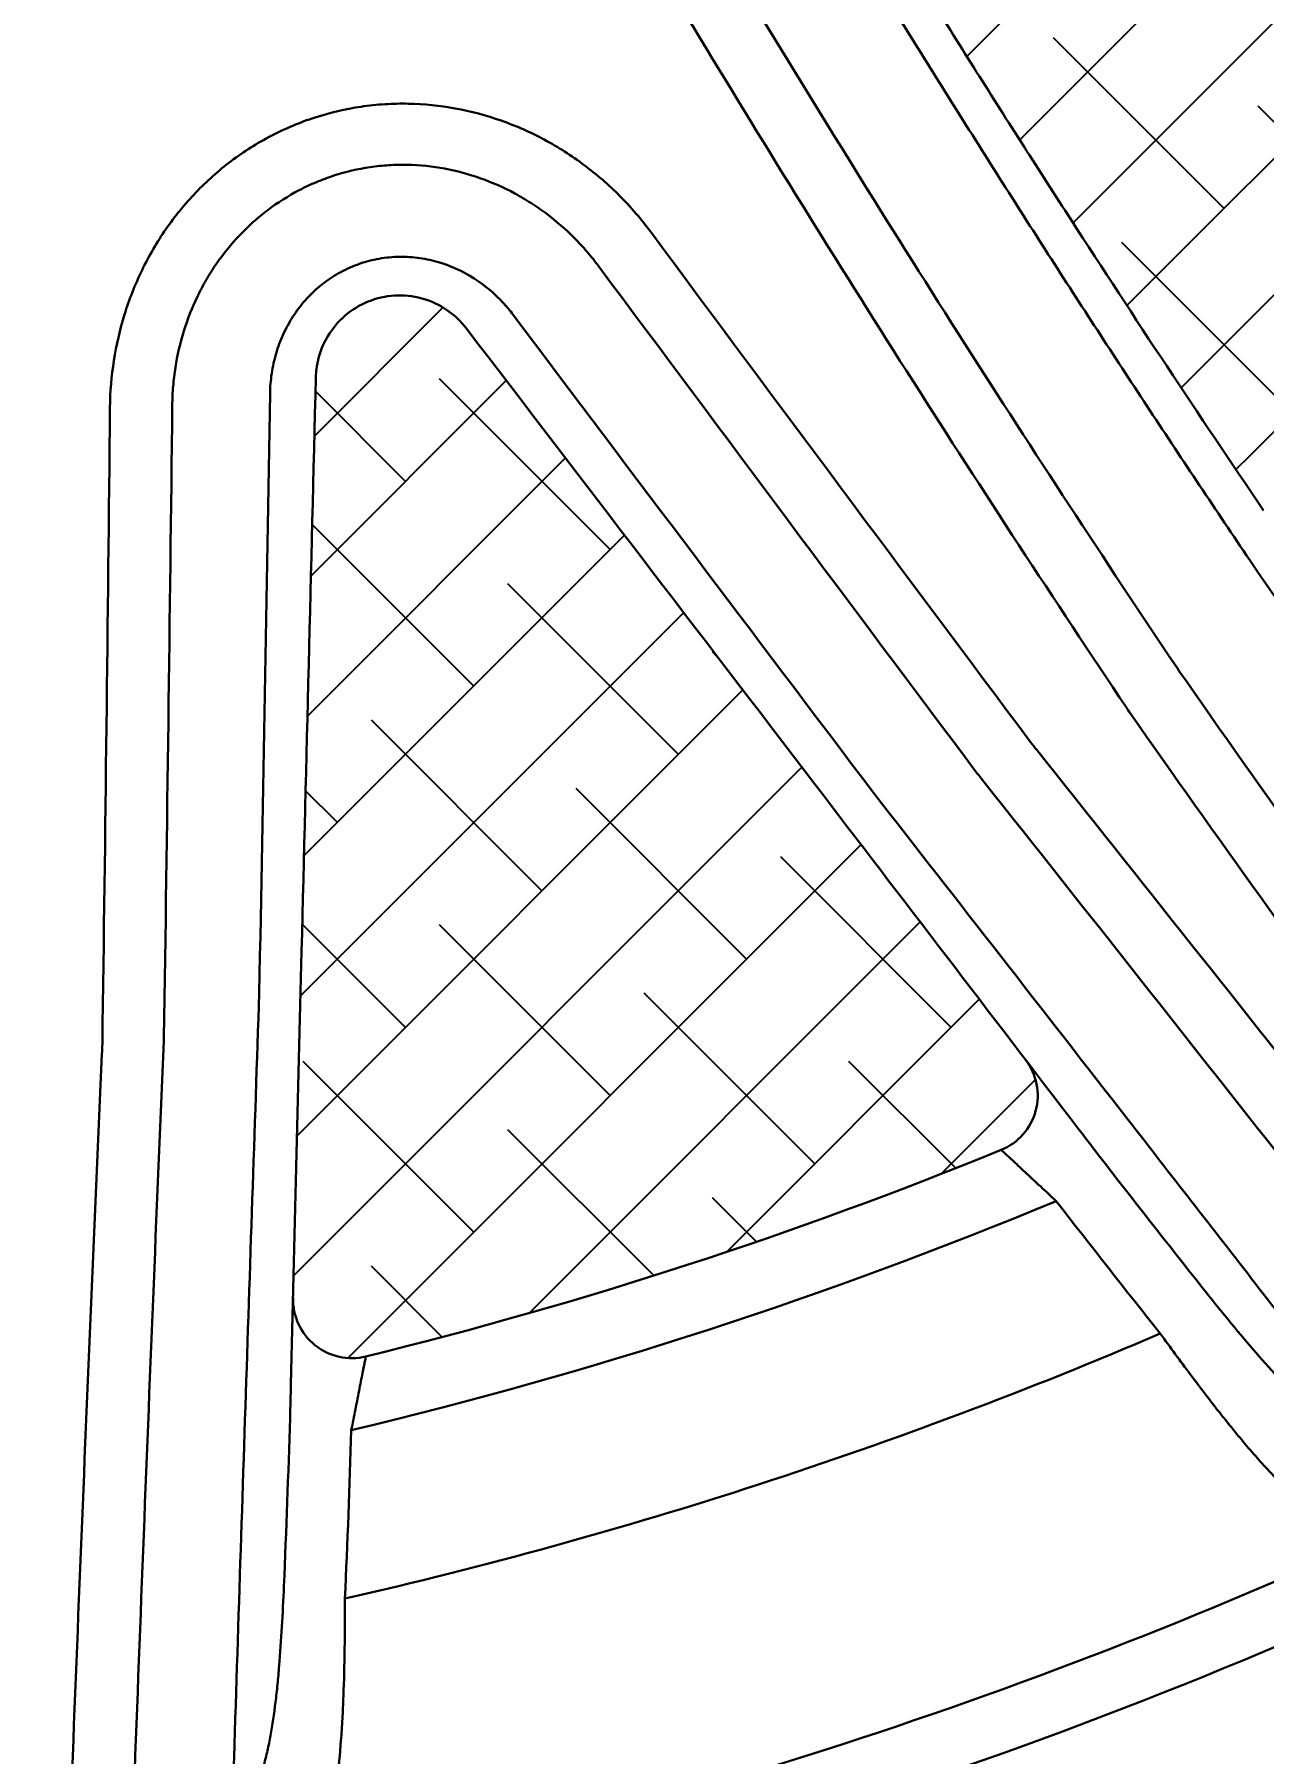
# Model space of a CAD drawing. Header units: inches. Extents: x 975 to 1816, y 133 to 420.
# Drawn here: x 1562.39 to 1575.14, y 226.53 to 244.34 of the extents above; entities that cross this region are included whole.
import ezdxf

# ---------------------------------------------------------------- set-up
doc = ezdxf.new("R2010")
doc.units = ezdxf.units.IN
doc.header["$MEASUREMENT"] = 0
doc.linetypes.add('CENTER', pattern=[2, 1.25, -0.25, 0.25, -0.25])
doc.layers.get('0').update_dxf_attribs({"lineweight": 30})
doc.layers.add('Center', color=1, linetype='CENTER', lineweight=18)
doc.layers.add('FORMAT', color=7, linetype='Continuous')
doc.styles.add('TCVN', font='tcvn+7284-2003r.ttf', dxfattribs={"height": 2.5})
doc.dimstyles.new('TCVN', dxfattribs={"dimtxt": 2.5, "dimasz": 3, "dimexe": 0.1, "dimexo": 0.0625, "dimgap": 0.09, "dimtad": 0, "dimtoh": 1, "dimdec": 0, "dimzin": 0, "dimdsep": 46, "dimtxsty": 'TCVN', "dimcen": 0.09, "dimclrd": 2, "dimclre": 2, "dimclrt": 1, "dimadec": 0, "dimazin": 0, "dimtfac": 1, "dimtdec": 0, "dimtofl": 0, "dimtmove": 0, "dimatfit": 3, "dimfxl": 1, "dimtolj": 1, "dimtzin": 0, "dimlwd": 18, "dimlwe": 18, "dimarcsym": 0})
pattern_1 = [(45, (0, 0), (-0.7071067811865476, 0.7071067811865476), []), (135, (0, 0), (-2.121320343559642, 0.7071067811865477), [2.5, -1.5])]

# ---------------------------------------------------------------- blocks, each defined once
blk = doc.blocks.new('*D74')
at = {"layer": 'Center', "color": 2, "linetype": 'Continuous', "lineweight": 18, "transparency": 16777216}
for p, q in [((1611.119503879612, 353.3944223438949), (1591.19814560088, 326.2673671828961)), ((1614.119503879613, 353.394422343895), (1611.119503879612, 353.3944223438949))]:
    blk.add_line(p, q, dxfattribs=at)
at = {"layer": 'Center', "color": 2, "lineweight": 18, "transparency": 16777216}
for p, q in [((1554.595716209793, 276.3355789259863), (1554.595716209793, 276.5155789259861)), ((1554.505716209793, 276.4255789259862), (1554.685716209793, 276.4255789259863))]:
    blk.add_line(p, q, dxfattribs=at)
at = {"layer": 'Center', "color": 2, "transparency": 16777216}
blk.add_solid([(1590.795142869767, 326.5633212312131), (1591.601148331993, 325.9714131345792), (1589.422421310978, 323.8493507962162)], dxfattribs=at)
at = {"layer": 'Defpoints', "color": 0, "transparency": 16777216}
for p in [(1589.422421310978, 323.8493507962162), (1519.769011108607, 229.0018070557562)]:
    blk.add_point(p, dxfattribs=at)
at = {"layer": 'Center', "color": 1, "transparency": 16777216, "insert": (1617.209503879613, 353.3944223438949), "char_height": 2.5, "attachment_point": 5, "style": 'TCVN'}
blk.add_mtext('\\A1;∅118', dxfattribs=at)
blk = doc.blocks.new('*D79')
at = {"layer": 'Center', "color": 2, "linetype": 'Continuous', "lineweight": 18, "transparency": 16777216}
blk.add_line((1569.182339731738, 321.318636453502), (1573.489537609475, 334.5851950233298), dxfattribs=at)
for start, end in [(82.9673173337659, 87.18581015829814), (74.82734877041646, 79.04584159494864)]:
    blk.add_arc((1554.595716209793, 276.3905182701835), 61.08494005461031, start, end, dxfattribs=at)
at = {"layer": 'Center', "color": 2, "transparency": 16777216}
for points in [[(1557.582533594488, 336.9019411842618), (1557.607089565217, 337.9016396409484), (1554.595716209793, 337.4754583247939)], [(1570.7260620333, 335.8253427873702), (1570.44071244728, 334.8669192829848), (1573.458657753447, 334.4900822771193)]]:
    blk.add_solid(points, dxfattribs=at)
at = {"layer": 'Defpoints', "color": 0, "transparency": 16777216}
for p in [(1554.595716209793, 349.384733516121), (1567.2868408303, 336.1425496778444), (1569.16303982172, 321.2591909871203), (1565.915459156771, 311.2563491570558), (1554.595716209793, 203.4664243358517)]:
    blk.add_point(p, dxfattribs=at)
at = {"layer": 'Center', "color": 1, "transparency": 16777216, "insert": (1564.14457784123, 336.724498273321), "char_height": 2.5, "attachment_point": 5, "rotation": 351.0065794643575, "style": 'TCVN'}
blk.add_mtext('\\A1;18°', dxfattribs=at)
blk = doc.blocks.new('*D83')
at = {"layer": 'Center', "color": 2, "linetype": 'Continuous', "lineweight": 18, "transparency": 16777216}
blk.add_line((1565.879671282032, 280.0843263860834), (1565.574819693109, 279.9843917911735), dxfattribs=at)
for start, end in [(65.65808727027468, 75.20971904882433), (32.94014498142368, 42.49177675997277)]:
    blk.add_arc((1554.595716209793, 276.3852888212513), 11.65397141616099, start, end, dxfattribs=at)
at = {"layer": 'Center', "color": 2, "transparency": 16777216}
for points in [[(1557.506406713611, 287.1572847326604), (1557.635118201432, 288.1489668152366), (1554.595716209793, 288.0392602374122)], [(1564.827307845905, 282.9378926552084), (1563.925060996437, 282.5066727314747), (1565.669844192373, 280.0155421449374)]]:
    blk.add_solid(points, dxfattribs=at)
at = {"layer": 'Defpoints', "color": 0, "transparency": 16777216}
for p in [(1554.595716209793, 349.3847335161212), (1563.242693812994, 284.1984077950308), (1571.339585646643, 281.8741623262449), (1565.939061594072, 280.1037953571856), (1554.595716209793, 203.4664243358517)]:
    blk.add_point(p, dxfattribs=at)
at = {"layer": 'Center', "color": 1, "transparency": 16777216, "insert": (1561.43341250683, 285.8225002270735), "char_height": 2.5, "attachment_point": 5, "rotation": 324.07493201512375, "style": 'TCVN'}
blk.add_mtext('\\A1;72°', dxfattribs=at)

msp = doc.modelspace()

# ---------------------------------------------------------------- hatches: boundary and pattern name
at = {"layer": 'FORMAT'}
h = msp.add_hatch(dxfattribs=at)
h.set_pattern_fill('ANSI38', color=3, scale=8)
h.set_pattern_definition(pattern_1)
h.paths.add_polyline_path([(1554.595716209793, 336.2636068212562, 0.414213562373095), (1494.667688314523, 276.3355789259863, 0.414213562373095), (1554.595716209793, 216.4075510307163), (1554.595716209793, 217.5875510307165, -0.4142135623730951), (1495.757688314523, 276.4255789259864, -0.4142135623730951), (1554.595716209793, 335.2636068212563)])
h.paths.add_polyline_path([(1554.595716209793, 336.2636068212562), (1554.595716209793, 335.2636068212563, -0.4142135623730951), (1613.433744105063, 276.4255789259864, -0.4142135623730951), (1554.595716209793, 217.5875510307165), (1554.595716209793, 216.4075510307163, 0.414213562373095), (1614.523744105063, 276.3355789259863, 0.414213562373095)])
h.paths.add_polyline_path([(1560.855499231678, 334.3342656695384), (1566.534810445013, 333.4354196637688), (1567.472736711903, 339.3616574515965), (1561.793425498568, 340.2605034573661)], flags=9)
h = msp.add_hatch(dxfattribs=at)
h.set_pattern_fill('ANSI38', color=3, scale=8)
h.set_pattern_definition(pattern_1)
edge = h.paths.add_edge_path()
edge.add_spline(control_points=[(1565.318618731072, 240.8739875810666), (1565.328938277625, 240.9570484389108), (1565.352126001632, 241.0426350988562), (1565.388557841308, 241.1236258834892)], knot_values=[0.009254167133785416, 0.009254167133785416, 0.009254167133785416, 0.009254167133785416, 0.0106535030256173, 0.0106535030256173, 0.0106535030256173, 0.0106535030256173], degree=3, periodic=0)
edge.add_spline(control_points=[(1565.388557841308, 241.1236258834892), (1565.425251741646, 241.2051992491481), (1565.476431940866, 241.284071432347), (1565.538679950035, 241.3524393229785)], knot_values=[0.007842854866841244, 0.007842854866841244, 0.007842854866841244, 0.007842854866841244, 0.00925416713378542, 0.00925416713378542, 0.00925416713378542, 0.00925416713378542], degree=3, periodic=0)
edge.add_spline(control_points=[(1565.538679950035, 241.3524393229785), (1565.601494714396, 241.4214296890506), (1565.677263787942, 241.4816054146793), (1565.759731313883, 241.5273838580782)], knot_values=[0.006418569975644233, 0.006418569975644233, 0.006418569975644233, 0.006418569975644233, 0.007842854866841241, 0.007842854866841241, 0.007842854866841241, 0.007842854866841241], degree=3, periodic=0)
edge.add_spline(control_points=[(1565.759731313883, 241.5273838580782), (1565.841653411629, 241.5728595295262), (1565.932427325536, 241.6054203130776), (1566.024639179016, 241.6223766705567)], knot_values=[0.00500427122234227, 0.00500427122234227, 0.00500427122234227, 0.00500427122234227, 0.006418569975644234, 0.006418569975644234, 0.006418569975644234, 0.006418569975644234], degree=3, periodic=0)
edge.add_spline(control_points=[(1566.024639179016, 241.6223766705567), (1566.115999496559, 241.6391764435274), (1566.211261198082, 241.6410994112493), (1566.302523482035, 241.6283314455505)], knot_values=[0.003603259343527432, 0.003603259343527432, 0.003603259343527432, 0.003603259343527432, 0.00500427122234227, 0.00500427122234227, 0.00500427122234227, 0.00500427122234227], degree=3, periodic=0)
edge.add_spline(control_points=[(1566.302523482035, 241.6283314455505), (1566.401364701861, 241.6145031558158), (1566.498449863396, 241.582880385251), (1566.584259971087, 241.5381315979892)], knot_values=[0.002081712490357835, 0.002081712490357835, 0.002081712490357835, 0.002081712490357835, 0.003603259343527432, 0.003603259343527432, 0.003603259343527432, 0.003603259343527432], degree=3, periodic=0)
edge.add_spline(control_points=[(1566.584259971087, 241.5381315979892), (1566.669867327106, 241.4934885429269), (1566.74675339765, 241.4346793961613), (1566.809594012998, 241.369219089273)], knot_values=[0.0005656201739913085, 0.0005656201739913085, 0.0005656201739913085, 0.0005656201739913085, 0.002081712490357835, 0.002081712490357835, 0.002081712490357835, 0.002081712490357835], degree=3, periodic=0)
edge.add_spline(control_points=[(1566.809594012998, 241.369219089273), (1566.828574116619, 241.3494477455189), (1566.847432289097, 241.3277059077568), (1566.863021259677, 241.3080951586174)], knot_values=[0.0001137027218274027, 0.0001137027218274027, 0.0001137027218274027, 0.0001137027218274027, 0.0005656201739913085, 0.0005656201739913085, 0.0005656201739913085, 0.0005656201739913085], degree=3, periodic=0)
edge.add_spline(control_points=[(1566.872986119787, 241.2953169630445), (1568.082409387007, 239.7142973449099), (1569.288083046996, 238.1381794040879), (1570.485865508742, 236.5723772390357)], knot_values=[0, 0, 0, 0, 1, 1, 1, 1], degree=3, periodic=0)
edge.add_spline(control_points=[(1570.485865508742, 236.5723772390357), (1571.211296558694, 235.6240568679417), (1571.939757815549, 234.6717752562397), (1572.670226173214, 233.7168698602562)], knot_values=[0.1983692280356164, 0.1983692280356164, 0.1983692280356164, 0.1983692280356164, 1, 1, 1, 1], degree=3, periodic=0)
edge.add_arc((1572.186522530736, 233.3468539332297), 0.6090000000000103, -67.78779660798108, 37.414691450293105, ccw=False)
edge.add_arc((1554.595716209793, 276.4255789259865), 47.14084945843562, 283.7877966079871, 292.21220339201346, ccw=False)
edge.add_arc((1565.685494189698, 231.2345417794578), 0.6090000000000149, 178.5853085496923, 283.7877966079787, ccw=False)
edge.add_spline(control_points=[(1565.076679817672, 231.2495770850831), (1565.106361870575, 232.4514722010508), (1565.135962325899, 233.6500632419507), (1565.165439592016, 234.8436660663443)], knot_values=[0, 0, 0, 0, 0.8016310740845208, 0.8016310740845208, 0.8016310740845208, 0.8016310740845208], degree=3, periodic=0)
edge.add_spline(control_points=[(1565.165439592016, 234.8436660663443), (1565.214110505063, 236.8144641399532), (1565.263102184227, 238.7982507771063), (1565.312246099068, 240.7882017896139)], knot_values=[0, 0, 0, 0, 1, 1, 1, 1], degree=3, periodic=0)
edge.add_spline(control_points=[(1565.312505838905, 240.7969401586989), (1565.313236551401, 240.8179656865635), (1565.315364043496, 240.8477909705185), (1565.318618731072, 240.8739875810666)], knot_values=[0.0106535030256173, 0.0106535030256173, 0.0106535030256173, 0.0106535030256173, 0.01109037539014656, 0.01109037539014656, 0.01109037539014656, 0.01109037539014656], degree=3, periodic=0)
edge = h.paths.add_edge_path()
edge.add_spline(control_points=[(1542.374025490456, 241.3609733870901), (1542.431196126275, 241.4221053553804), (1542.500261965567, 241.4777170155637), (1542.577341131781, 241.5218258386447)], knot_values=[0.00925416713380884, 0.00925416713380884, 0.00925416713380884, 0.00925416713380884, 0.01065350302565833, 0.01065350302565833, 0.01065350302565833, 0.01065350302565833], degree=3, periodic=0)
edge.add_spline(control_points=[(1542.577341131781, 241.5218258386447), (1542.654974742057, 241.5662519442839), (1542.742740299101, 241.5999779145643), (1542.833285634228, 241.618700238181)], knot_values=[0.007842854866875554, 0.007842854866875554, 0.007842854866875554, 0.007842854866875554, 0.009254167133808841, 0.009254167133808841, 0.009254167133808841, 0.009254167133808841], degree=3, periodic=0)
edge.add_spline(control_points=[(1542.833285634228, 241.618700238181), (1542.924655365819, 241.6375930246643), (1543.021324238035, 241.6417402653374), (1543.114949761907, 241.6303026084836)], knot_values=[0.006418569975697863, 0.006418569975697863, 0.006418569975697863, 0.006418569975697863, 0.007842854866875552, 0.007842854866875552, 0.007842854866875552, 0.007842854866875552], degree=3, periodic=0)
edge.add_spline(control_points=[(1543.114949761907, 241.6303026084836), (1543.207956060215, 241.6189405986246), (1543.300532447588, 241.5919272579812), (1543.385100100996, 241.5514444717826)], knot_values=[0.005004271222376998, 0.005004271222376998, 0.005004271222376998, 0.005004271222376998, 0.006418569975697863, 0.006418569975697863, 0.006418569975697863, 0.006418569975697863], degree=3, periodic=0)
edge.add_spline(control_points=[(1543.385100100996, 241.5514444717826), (1543.468886809296, 241.5113355263206), (1543.54708543681, 241.4568978166235), (1543.613413353536, 241.3929256907904)], knot_values=[0.003603259343539039, 0.003603259343539039, 0.003603259343539039, 0.003603259343539039, 0.005004271222376998, 0.005004271222376998, 0.005004271222376998, 0.005004271222376998], degree=3, periodic=0)
edge.add_spline(control_points=[(1543.613413353536, 241.3929256907904), (1543.685249515349, 241.32364095806), (1543.745205662759, 241.240992373097), (1543.788324820959, 241.1543519279264)], knot_values=[0.002081712490368265, 0.002081712490368265, 0.002081712490368265, 0.002081712490368265, 0.003603259343539039, 0.003603259343539039, 0.003603259343539039, 0.003603259343539039], degree=3, periodic=0)
edge.add_spline(control_points=[(1543.788324820959, 241.1543519279264), (1543.831342097439, 241.0679161963444), (1543.858977085972, 240.9751460988138), (1543.871339608727, 240.885250811137)], knot_values=[0.0005656201739996083, 0.0005656201739996083, 0.0005656201739996083, 0.0005656201739996083, 0.002081712490368264, 0.002081712490368264, 0.002081712490368264, 0.002081712490368264], degree=3, periodic=0)
edge.add_spline(control_points=[(1543.871339608727, 240.885250811137), (1543.875073530834, 240.8580992330425), (1543.877550581258, 240.8294251611358), (1543.878635414251, 240.8043967648043)], knot_values=[0.0001137027218291859, 0.0001137027218291859, 0.0001137027218291859, 0.0001137027218291859, 0.0005656201739996084, 0.0005656201739996084, 0.0005656201739996084, 0.0005656201739996084], degree=3, periodic=0)
edge.add_spline(control_points=[(1543.879186320518, 240.7882017896138), (1543.928330281967, 238.7982488898522), (1543.97732188108, 236.8144654941689), (1544.02599282757, 234.8436660663446)], knot_values=[0, 0, 0, 0, 1, 1, 1, 1], degree=3, periodic=0)
edge.add_spline(control_points=[(1544.02599282757, 234.8436660663446), (1544.055470146652, 233.6500610973), (1544.085070595803, 232.4514703063566), (1544.114752601914, 231.2495770850831)], knot_values=[0.198369228035552, 0.198369228035552, 0.198369228035552, 0.198369228035552, 1, 1, 1, 1], degree=3, periodic=0)
edge.add_arc((1543.505938229888, 231.2345417794577), 0.6090000000000146, -103.78779660797869, 1.4146914503103858, ccw=False)
edge.add_arc((1554.595716209793, 276.4255789259865), 47.14084945843561, 247.7877966079874, 256.2122033920135, ccw=False)
edge.add_arc((1537.00490988885, 233.3468539332295), 0.6090000000000276, 142.5853085496878, 247.78779660798222, ccw=False)
edge.add_spline(control_points=[(1536.521206246372, 233.7168698602562), (1537.251675755567, 234.6717767615768), (1537.980137164336, 235.6240585718701), (1538.705566910846, 236.5723772390373)], knot_values=[0, 0, 0, 0, 0.8016310740846274, 0.8016310740846274, 0.8016310740846274, 0.8016310740846274], degree=3, periodic=0)
edge.add_spline(control_points=[(1538.705566910846, 236.5723772390373), (1539.903348549546, 238.1381783281633), (1541.109024179587, 239.7142988443358), (1542.318446299799, 241.2953169630445)], knot_values=[0, 0, 0, 0, 1, 1, 1, 1], degree=3, periodic=0)
edge.add_spline(control_points=[(1542.323792718218, 241.302233780892), (1542.336742372245, 241.3188142882194), (1542.355994411558, 241.3416929413213), (1542.374025490456, 241.3609733870901)], knot_values=[0.01065350302565833, 0.01065350302565833, 0.01065350302565833, 0.01065350302565833, 0.01109037539013582, 0.01109037539013582, 0.01109037539013582, 0.01109037539013582], degree=3, periodic=0)
h.paths.add_polyline_path([(1505.781252340478, 264.6249326236826), (1508.781252340478, 264.6249326236826), (1508.781252340478, 270.6249326236826), (1505.781252340478, 270.6249326236826)], flags=9)
h = msp.add_hatch(dxfattribs=at)
h.set_pattern_fill('ANSI38', color=3, scale=8)
h.set_pattern_definition(pattern_1)
edge = h.paths.add_edge_path()
edge.add_spline(control_points=[(1567.523239611534, 251.7891155229928), (1568.703191899804, 249.6603164755292), (1569.929086989639, 247.5626909559725), (1571.518369933049, 244.9792539108597), (1571.839073254593, 244.464497846462), (1572.486165059303, 243.4388444880305), (1572.81247250342, 242.9280847965067), (1573.797507333629, 241.4052358881748), (1574.463101169946, 240.4013724749788), (1575.137346813228, 239.4087024478908)], knot_values=[0, 0, 0, 0, 0.5000000000000014, 0.5000000000000014, 0.6250000000000011, 0.6250000000000011, 0.7500000000000008, 0.7500000000000008, 1, 1, 1, 1], degree=3, periodic=0)
edge.add_spline(control_points=[(1566.884761437391, 252.9523256147402), (1567.094263251573, 252.5668790825371), (1567.307071985883, 252.1791121695968), (1567.523239611534, 251.7891155229928)], knot_values=[0, 0, 0, 0, 1, 1, 1, 1], degree=3, periodic=0)
edge.add_arc((1567.741388315502, 258.3321135072466), 3.262500000000017, 50.11760872938269, 201.3116410526735)
edge.add_spline(control_points=[(1564.849152717426, 256.8221193779133), (1565.186666577096, 256.158726240302), (1565.52558982697, 255.5039714430116), (1566.035686471619, 254.5346256009495), (1566.20627342813, 254.2131393213515), (1566.461515091946, 253.7359834550394), (1566.588879539631, 253.4988510477876), (1566.715852562739, 253.263855485944), (1566.800413572575, 253.107663129376), (1566.842782462892, 253.0295595528279), (1566.884761437391, 252.9523256147402)], knot_values=[0, 0, 0, 0, 0.5000000000000002, 0.5000000000000002, 0.7500000000000004, 0.7500000000000004, 0.8750000000000009, 0.9375000000000004, 0.9375000000000004, 1, 1, 1, 1], degree=3, periodic=0)
edge.add_spline(control_points=[(1564.701986532025, 257.1463888138214), (1564.740941855562, 257.0465335265949), (1564.784699527598, 256.9488639427346), (1564.833267627349, 256.8533504048075)], knot_values=[0, 0, 0, 0, 1, 1, 1, 1], degree=3, periodic=0)
edge.add_spline(control_points=[(1564.833267627349, 256.8533504048075), (1564.838562096359, 256.8429383551455), (1564.843857386806, 256.8325275015919), (1564.849152717426, 256.8221193779133)], knot_values=[0, 0, 0, 0, 0.0001752254308459147, 0.0001752254308459147, 0.0001752254308459147, 0.0001752254308459147], degree=3, periodic=0)
edge.add_spline(control_points=[(1575.137357573029, 239.4086866065863), (1576.067830413815, 238.0387819252028), (1577.024707431378, 236.6756552385224), (1578.006008959071, 235.323328572194)], knot_values=[0, 0, 0, 0, 1, 1, 1, 1], degree=3, periodic=0)
edge.add_arc((1554.595716209793, 276.4255789259864), 47.1408494584355, 300.3155353984204, 311.68446460159)
edge.add_arc((1578.083212096178, 236.2565541555299), 0.6090000000000327, 215.7118873942777, 300.3155353984204)
edge.add_arc((1585.540693586753, 241.6747316102454), 0.6090000000000264, 311.68446460159, 396.2881126057298)
edge.add_spline(control_points=[(1586.452102001746, 241.4597721329529), (1585.469184602457, 242.8109608881304), (1584.468447515597, 244.142257310453), (1583.453104305567, 245.450535614845)], knot_values=[0, 0, 0, 0, 1, 1, 1, 1], degree=3, periodic=0)
edge.add_spline(control_points=[(1583.453092564056, 245.4505507438783), (1581.984710450751, 247.3425730369471), (1580.466585910043, 249.2113602390382), (1578.505189618654, 251.5166833331118), (1578.109717011095, 251.9762200317247), (1577.312329997752, 252.892204974095), (1576.910503290303, 253.3485447867948), (1575.698242367483, 254.7096064426408), (1574.880089855978, 255.6074552554761), (1574.051975962923, 256.4957920051064)], knot_values=[0, 0, 0, 0, 0.5000000000000007, 0.5000000000000007, 0.6250000000000006, 0.6250000000000006, 0.7500000000000006, 0.7500000000000006, 1, 1, 1, 1], degree=3, periodic=0)
edge.add_spline(control_points=[(1574.051975962923, 256.4957920051063), (1573.751544431937, 256.8180717928992), (1573.452142268984, 257.1365886298057), (1573.153868752286, 257.4513611396305)], knot_values=[0, 0, 0, 0, 1, 1, 1, 1], degree=3, periodic=0)
edge.add_spline(control_points=[(1570.068350815498, 260.6190528523842), (1570.603421903284, 260.0846513034135), (1571.127852347186, 259.5533313359826), (1571.899132204346, 258.7612275157853), (1572.153660948108, 258.4980087118173), (1572.531661525036, 258.1044529358734), (1572.719713567383, 257.9079932421399), (1572.937459667815, 257.6793578767411), (1573.030427560114, 257.5814940192628), (1573.092328107327, 257.5162788377186), (1573.1233319865, 257.4835870459549), (1573.153868752286, 257.4513611396305)], knot_values=[0, 0, 0, 0, 0.4999999999999997, 0.4999999999999997, 0.7499999999999992, 0.7499999999999992, 0.8749999999999983, 0.9374999999999986, 0.9687499999999993, 0.9687499999999993, 1, 1, 1, 1], degree=3, periodic=0)
edge.add_spline(control_points=[(1570.046434314466, 260.6409377085793), (1569.978284760282, 260.7089757415797), (1569.907261280618, 260.7738707067956), (1569.833348429938, 260.8356328560047)], knot_values=[0, 0, 0, 0, 1, 1, 1, 1], degree=3, periodic=0)

# ---------------------------------------------------------------- linework, layer by layer
for radius in [58.8380278952699, 58.4030278952699, 57.08507566618621]:
    msp.add_circle((1554.595716209793, 276.4255789259864), radius)
for centre, radius, start, end in [((1572.186522530736, 233.3468539332296), 0.6090000000000104, 292.2122033920126, 37.41469145031145), ((1554.595716209793, 276.4255789259864), 47.14084945843549, 283.7877966079865, 292.2122033920126), ((1554.595716209793, 276.4255789259864), 47.84806192457121, 283.3945372378652, 292.6054627621278), ((1565.685494189698, 231.2345417794578), 0.6090000000000032, 178.5853085496902, 283.7877966079865), ((1554.595716209793, 276.4255789259864), 49.53270725694756, 282.8531868660946, 293.1468131339024), ((1554.595716209793, 276.4255789259864), 52.36155712149039, 281.1690762046696, 294.8309237953338), ((1554.595716209793, 276.4255789259864), 52.98550985273558, 280.3216140886263, 295.678385911375)]:
    msp.add_arc(centre, radius, start, end)
for points, knots in [([(1574.993439112588, 238.8940397702377), (1574.819863327285, 239.1509588082426), (1574.646593154342, 239.4089789520225), (1574.301495728376, 239.9260065123394), (1573.785601853087, 240.7036388491886), (1573.274998210398, 241.4875680862547), (1572.598957493483, 242.5384489489296), (1572.263134748099, 243.0670060639648), (1571.597313584378, 244.1282146534996), (1571.267385614162, 244.6607445871151), (1569.632676492186, 247.3330310539509), (1568.372672477084, 249.5016786115703), (1567.160803022076, 251.7013973191214)], [0, 0, 0, 0, 0.0624999999999995, 0.0624999999999995, 0.124999999999999, 0.2499999999999991, 0.2499999999999991, 0.3749999999999991, 0.3749999999999991, 0.4999999999999991, 0.4999999999999991, 1, 1, 1, 1]), ([(1567.523239611534, 251.7891155229928), (1568.703191899804, 249.6603164755292), (1569.929086989639, 247.5626909559725), (1571.518369933049, 244.9792539108597), (1571.839073254593, 244.464497846462), (1572.486165059303, 243.4388444880305), (1572.81247250342, 242.9280847965067), (1573.797507333629, 241.4052358881748), (1574.463101169946, 240.4013724749788), (1575.137346813228, 239.4087024478908)], [0, 0, 0, 0, 0.5000000000000014, 0.5000000000000014, 0.6250000000000011, 0.6250000000000011, 0.7500000000000008, 0.7500000000000008, 1, 1, 1, 1]), ([(1565.893348355893, 251.5448459642709), (1567.178685880492, 249.1829446574307), (1568.517295888262, 246.8545423137169), (1570.604731034057, 243.4119169741904), (1571.314553640853, 242.2715602763769), (1572.754381370071, 240.0172939775742), (1573.484858991669, 238.9024943355886), (1574.22566333193, 237.7998732565745)], [0, 0, 0, 0, 0.5000000000000004, 0.5000000000000004, 0.7500000000000002, 0.7500000000000002, 1, 1, 1, 1]), ([(1573.714471114873, 237.3677590107498), (1572.967104442585, 238.4818213703761), (1572.230169211586, 239.6081995773953), (1570.777645721474, 241.8859027063879), (1570.061581343082, 243.0381255821255), (1567.955849069484, 246.5166207221598), (1566.605580340964, 248.869341692745), (1565.309196171214, 251.2560109467124)], [0, 0, 0, 0, 0.2500000000000002, 0.2500000000000002, 0.5000000000000004, 0.5000000000000004, 1, 1, 1, 1]), ([(1563.178745460516, 240.4737033358502), (1563.182320238164, 240.8032828586087), (1563.232106342479, 241.1250386975642), (1563.353660027139, 241.5171340192861), (1563.381075454181, 241.5951892228219), (1563.441547725334, 241.7485354534762), (1563.47464274225, 241.8240126622027), (1563.582686788382, 242.0467777406413), (1563.66547839232, 242.1885558889651), (1563.851173033883, 242.4568074134443), (1563.954273736168, 242.5835940668242), (1564.125201406915, 242.7621156025833), (1564.184848402614, 242.8195748059596), (1564.307517623966, 242.9285141263513), (1564.370789210949, 242.9802612336506), (1564.566365845606, 243.127402901402), (1564.704433751731, 243.2146963555934), (1564.923557506931, 243.3287340427735), (1564.998693811131, 243.363928859182), (1565.150149266388, 243.4272803126589), (1565.226814063255, 243.4556326534534), (1565.459562396819, 243.5309226427986), (1565.618393891931, 243.5681145058704), (1565.862230297876, 243.6040797459339), (1565.944800853508, 243.6127598293333), (1566.108909946144, 243.6231279022799), (1566.190691807752, 243.6248842749369), (1566.43524698879, 243.6202254985302), (1566.597232666375, 243.6039166170192), (1566.919127201389, 243.5452640246205), (1567.079939744218, 243.5023617667671), (1567.388138005817, 243.3937485506234), (1567.536879016865, 243.3279353480837), (1567.752232549793, 243.2125734962914), (1567.822719328619, 243.1713356985199), (1567.961068711745, 243.083233775062), (1568.029171392386, 243.0361824024903), (1568.226454909709, 242.8887182953615), (1568.349418334767, 242.7816678698695), (1568.579021203359, 242.5509132468836), (1568.685638077708, 242.4271858425282), (1568.783881829047, 242.2949224929726)], [0, 0, 0, 0, 0.1250000000000059, 0.1250000000000059, 0.1562500000000064, 0.1562500000000064, 0.1875000000000069, 0.1875000000000069, 0.2500000000000075, 0.2500000000000075, 0.3125000000000082, 0.3125000000000082, 0.3437500000000083, 0.3437500000000083, 0.3750000000000085, 0.3750000000000085, 0.4375000000000075, 0.4375000000000075, 0.4687500000000073, 0.4687500000000073, 0.500000000000007, 0.500000000000007, 0.5625000000000064, 0.5625000000000064, 0.5937500000000061, 0.5937500000000061, 0.6250000000000058, 0.6250000000000058, 0.6875000000000057, 0.6875000000000057, 0.7500000000000056, 0.7500000000000056, 0.8125000000000049, 0.8125000000000049, 0.843750000000004, 0.843750000000004, 0.8750000000000031, 0.8750000000000031, 0.9375000000000016, 0.9375000000000016, 1, 1, 1, 1]), ([(1568.245723966155, 241.937401266977), (1568.226567919671, 241.9631528283801), (1568.206491173263, 241.9891553303917), (1568.166028623703, 242.0396529831164), (1568.145391075667, 242.0644863750085), (1568.08227570022, 242.1377564164372), (1568.038600106903, 242.184968001221), (1567.902726460431, 242.3216434961707), (1567.805763639192, 242.4062324939835), (1567.6502743957, 242.5228282660313), (1567.59657210571, 242.5600771348836), (1567.487416158351, 242.6298918461613), (1567.431810403559, 242.6625832046306), (1567.261946791248, 242.7540854549267), (1567.144650324076, 242.8063417048365), (1566.901659219906, 242.8927187200821), (1566.774810173577, 242.9269650943121), (1566.520583824681, 242.9739863140031), (1566.392666609402, 242.9871941271166), (1566.199566318803, 242.9912879536988), (1566.134995297199, 242.9900303335112), (1566.005429797679, 242.9820753760976), (1565.940202976604, 242.9753220259952), (1565.747515413971, 242.9471530628462), (1565.622023193995, 242.917862139825), (1565.438165896673, 242.8584001950796), (1565.377610751115, 242.8359903692509), (1565.257992891873, 242.7858817997235), (1565.198661184131, 242.7580315434302), (1565.02574418191, 242.667803481848), (1564.916820574336, 242.5986906557017), (1564.762566567742, 242.4821466079142), (1564.712669031242, 242.44115480145), (1564.615941024909, 242.3548472692105), (1564.568909796286, 242.3093176459595), (1564.434394247848, 242.168098752768), (1564.353271576586, 242.0677973022925), (1564.243695693175, 241.9086379297502), (1564.209186280281, 241.8541351509755), (1564.144223212041, 241.7422140906509), (1564.113664980569, 241.6845847484931), (1564.028911958907, 241.5088455658641), (1563.981910816373, 241.3887452853709), (1563.905797935131, 241.1430172851966), (1563.876682812662, 241.0173906635615), (1563.846562903131, 240.8247694758227), (1563.838834579723, 240.7601145435441), (1563.830764252483, 240.6630564525489), (1563.828656235705, 240.6306610607249), (1563.825597196351, 240.5657855089125), (1563.824641509643, 240.5328752767325), (1563.824269987906, 240.5007838071796)], [0, 0, 0, 0, 0.0156249999999997, 0.0156249999999997, 0.0312499999999994, 0.0312499999999994, 0.06249999999999899, 0.06249999999999899, 0.1249999999999984, 0.1249999999999984, 0.1562499999999988, 0.1562499999999988, 0.1874999999999993, 0.1874999999999993, 0.2499999999999989, 0.2499999999999989, 0.3124999999999986, 0.3124999999999986, 0.3749999999999982, 0.3749999999999982, 0.4062499999999984, 0.4062499999999984, 0.4374999999999986, 0.4374999999999986, 0.4999999999999989, 0.4999999999999989, 0.531249999999999, 0.531249999999999, 0.562499999999999, 0.562499999999999, 0.6249999999999998, 0.6249999999999998, 0.6562499999999994, 0.6562499999999994, 0.687499999999999, 0.687499999999999, 0.7500000000000006, 0.7500000000000006, 0.7812500000000014, 0.7812500000000014, 0.8125000000000023, 0.8125000000000023, 0.8750000000000016, 0.8750000000000016, 0.9375000000000008, 0.9375000000000008, 0.9687500000000003, 0.9687500000000003, 0.9843750000000002, 0.9843750000000002, 1, 1, 1, 1]), ([(1564.84075168446, 240.6971277647295), (1564.845323790668, 240.7677691868471), (1564.854746659092, 240.8382717207763), (1564.882982385667, 240.9768997361783), (1564.901734093474, 241.0445392692612), (1564.948341187171, 241.1765243298863), (1564.976236664194, 241.2408575182272), (1565.041764731958, 241.3660087041475), (1565.079185457067, 241.4263007656244), (1565.161675717807, 241.539544361399), (1565.206993504201, 241.5928999135955), (1565.30610265565, 241.6928177092506), (1565.360143229119, 241.7394893569262), (1565.473278432374, 241.8225825486518), (1565.532767050676, 241.8594464396593), (1565.657681039541, 241.9236594253625), (1565.723670532925, 241.9511608973565), (1565.857456177882, 241.9945879357219), (1565.925558096986, 242.0107760150315), (1566.064146667225, 242.0322534709135), (1566.135281355305, 242.0375238596309), (1566.276231432141, 242.0367284441699), (1566.346015033821, 242.0308094761887), (1566.484250550649, 242.0083483560744), (1566.553099792177, 241.991700520713), (1566.754929407631, 241.9263613199728), (1566.88020811203, 241.863948319214), (1567.054995835265, 241.7435985741366), (1567.110330280511, 241.6993870524819), (1567.188143127289, 241.6281280685513), (1567.213240946465, 241.6034730940557), (1567.249677178839, 241.565189205135), (1567.261620403926, 241.5522105277703), (1567.279234438495, 241.5324188626723), (1567.287966218712, 241.5224420780745), (1567.296585285903, 241.5123439666637), (1567.302306277428, 241.5055849181878), (1567.305358829345, 241.5023520845334), (1567.30798962625, 241.4987854726323)], [0, 0, 0, 0, 0.0624999999999995, 0.0624999999999995, 0.124999999999999, 0.124999999999999, 0.1874999999999985, 0.1874999999999985, 0.249999999999998, 0.249999999999998, 0.3124999999999975, 0.3124999999999975, 0.374999999999997, 0.374999999999997, 0.4374999999999965, 0.4374999999999965, 0.499999999999996, 0.499999999999996, 0.5624999999999956, 0.5624999999999956, 0.624999999999995, 0.624999999999995, 0.6874999999999944, 0.6874999999999944, 0.749999999999994, 0.749999999999994, 0.8749999999999957, 0.8749999999999957, 0.9374999999999979, 0.9374999999999979, 0.9687499999999998, 0.9687499999999998, 0.9843750000000016, 0.9843750000000016, 0.9921875000000017, 0.9960937500000008, 0.9960937500000008, 1, 1, 1, 1]), ([(1566.864658798633, 241.3060287326861), (1566.864126647385, 241.3067023538215), (1566.863580868707, 241.3073911767698), (1566.863021259677, 241.3080951586174), (1566.847432289097, 241.3277059077568), (1566.828574116619, 241.3494477455189), (1566.809594012998, 241.369219089273), (1566.74675339765, 241.4346793961613), (1566.669867327106, 241.4934885429269), (1566.584259971087, 241.5381315979892), (1566.498449863396, 241.582880385251), (1566.401364701861, 241.6145031558158), (1566.302523482035, 241.6283314455505), (1566.211261198082, 241.6410994112493), (1566.115999496559, 241.6391764435274), (1566.024639179016, 241.6223766705567), (1565.932427325536, 241.6054203130776), (1565.841653411629, 241.5728595295262), (1565.759731313883, 241.5273838580782), (1565.677263787942, 241.4816054146793), (1565.601494714396, 241.4214296890506), (1565.538679950035, 241.3524393229785), (1565.476431940866, 241.284071432347), (1565.425251741646, 241.2051992491481), (1565.388557841308, 241.1236258834892), (1565.352126001632, 241.0426350988562), (1565.328938277625, 240.9570484389108), (1565.318618731072, 240.8739875810666), (1565.315364043496, 240.8477909705185), (1565.313236551401, 240.8179656865635), (1565.312505838905, 240.7969401586989)], [9.754431223779532e-05, 9.754431223779532e-05, 9.754431223779532e-05, 9.754431223779532e-05, 0.0001137027218274027, 0.0001137027218274027, 0.0001137027218274027, 0.0005656201739913085, 0.0005656201739913085, 0.0005656201739913085, 0.002081712490357835, 0.002081712490357835, 0.002081712490357835, 0.003603259343527432, 0.003603259343527432, 0.003603259343527432, 0.00500427122234227, 0.00500427122234227, 0.00500427122234227, 0.006418569975644234, 0.006418569975644234, 0.006418569975644234, 0.007842854866841243, 0.007842854866841243, 0.007842854866841243, 0.009254167133785417, 0.009254167133785417, 0.009254167133785417, 0.0106535030256173, 0.0106535030256173, 0.0106535030256173, 0.01109037539014656, 0.01109037539014656, 0.01109037539014656, 0.01109037539014656]), ([(1567.309569791983, 241.4995245792416), (1567.309580332839, 241.4995107808758), (1567.309590873665, 241.4994969824767), (1567.309601414446, 241.4994831840648), (1567.325042639578, 241.4792698448986), (1567.34039928793, 241.4590129062785), (1567.355665531314, 241.4387211419054)], [-2.609999999706024e-07, -2.609999999706024e-07, -2.609999999706024e-07, -2.609999999706024e-07, 0, 0, 0, 0.0003823397616890623, 0.0003823397616890623, 0.0003823397616890623, 0.0003823397616890623]), ([(1564.837459390856, 240.620506367696), (1564.837882841353, 240.6458960226388), (1564.838399901069, 240.6713106416626), (1564.839011011953, 240.6967397009706), (1564.839011429121, 240.6967570598361), (1564.839011846333, 240.6967744187177), (1564.839012263589, 240.6967917775896)], [0, 0, 0, 0, 0.0003823397616889347, 0.0003823397616889347, 0.0003823397616889347, 0.0003826007616889387, 0.0003826007616889387, 0.0003826007616889387, 0.0003826007616889387]), ([(1572.78663361068, 236.9270902236864), (1573.855336919499, 235.5859630964831), (1574.925970330941, 234.2362134547749), (1577.071633167412, 231.5212307872034), (1578.144445621403, 230.1587867831065), (1579.217579164552, 228.7924900507746)], [0, 0, 0, 0, 0.5, 0.5, 1, 1, 1, 1]), ([(1572.240617119522, 236.5938364023372), (1572.215668680015, 236.625278455099), (1572.190698308295, 236.6567101811129), (1572.165706180504, 236.6881315488102), (1572.165695484279, 236.6881449966455), (1572.165684788047, 236.6881584444761), (1572.165674091817, 236.6881718923103)], [0, 0, 0, 0, 0.000609836216233559, 0.000609836216233559, 0.000609836216233559, 0.000610097216233482, 0.000610097216233482, 0.000610097216233482, 0.000610097216233482]), ([(1578.698217448777, 228.3979694265878), (1577.620307593224, 229.7739910592513), (1576.542825560379, 231.1463882240673), (1574.388177657811, 233.8818151667627), (1573.313416002891, 235.2418079885188), (1572.240617119522, 236.5938364023372)], [0, 0, 0, 0, 0.5, 0.5, 1, 1, 1, 1]), ([(1571.095652178202, 236.4801024476712), (1571.972318001192, 235.356333334485), (1572.8518542217, 234.2273354714899), (1574.172842729456, 232.5295741154795), (1574.613531103465, 231.9628444405945), (1575.495664581744, 230.8277693836789), (1575.937203235046, 230.2593033994508), (1576.378630944422, 229.6906909111154)], [0, 0, 0, 0, 0.4999999999999992, 0.4999999999999992, 0.7499999999999996, 0.7499999999999996, 1, 1, 1, 1]), ([(1564.443045945139, 225.812584258786), (1564.465946479593, 226.5320677152516), (1564.489022801275, 227.2514952869313), (1564.535503255361, 228.6882909614247), (1564.558912285197, 229.4058147954369), (1564.606101105785, 230.8391350806519), (1564.629883163236, 231.5549981402971), (1564.67783561775, 232.9847322894011), (1564.702008959318, 233.6986838406763), (1564.726349575003, 234.4105905806251)], [0, 0, 0, 0, 0.25, 0.25, 0.5, 0.5, 0.75, 0.75, 1, 1, 1, 1]), ([(1563.738383511522, 233.9499791968942), (1563.738382762529, 233.9499620302819), (1563.738382013532, 233.9499448636707), (1563.738381264543, 233.9499276970602), (1563.736631224974, 233.9098172724677), (1563.734904874901, 233.8697112557184), (1563.733202338272, 233.8296097758861)], [-2.610000000514122e-07, -2.610000000514122e-07, -2.610000000514122e-07, -2.610000000514122e-07, 0, 0, 0, 0.0006098362162333606, 0.0006098362162333606, 0.0006098362162333606, 0.0006098362162333606]), ([(1562.674237808209, 223.4172326026044), (1562.739334301304, 225.1534229981172), (1562.806436095636, 226.8863161372561), (1562.946491714856, 230.3440773747548), (1563.019277085574, 232.0650572106084), (1563.095584036258, 233.778277339787)], [0, 0, 0, 0, 0.5, 0.5, 1, 1, 1, 1]), ([(1563.733202338273, 233.8296097758861), (1563.659994600093, 232.1052776315888), (1563.589866136374, 230.3729994246445), (1563.454567555264, 226.8936300762686), (1563.38954363017, 225.1500753407941), (1563.326303667121, 223.4033318701435)], [0, 0, 0, 0, 0.5, 0.5, 1, 1, 1, 1]), ([(1572.826291888399, 232.4029333677258), (1572.768063711783, 232.4572724343998), (1572.713164577136, 232.5083773978656), (1572.639236065452, 232.5770718859937), (1572.615866924748, 232.5987639483174), (1572.571865782556, 232.6395733474288), (1572.551378636508, 232.6585561317166), (1572.514627085248, 232.6925860302533), (1572.498184271367, 232.7077986166707), (1572.469338948257, 232.734472255128), (1572.456851892487, 232.7460113635904), (1572.426992279181, 232.7735953267178), (1572.41674765985, 232.7830477697969), (1572.41674765985, 232.7830477697969)], [0, 0, 0, 0, 0.2499999999999938, 0.2499999999999938, 0.3749999999999951, 0.3749999999999951, 0.4999999999999964, 0.4999999999999964, 0.6249999999999977, 0.6249999999999977, 0.749999999999999, 0.749999999999999, 1, 1, 1, 1]), ([(1574.501827870394, 231.3572125512367), (1574.591277503879, 231.2445252181452), (1574.680295198989, 231.133810862625), (1574.856627568341, 230.9187524354177), (1574.943105629312, 230.8154231807285), (1575.113604048733, 230.6176935035264), (1575.197620858324, 230.5232896600227), (1575.322513281672, 230.3892548330713), (1575.364106484587, 230.3456962953954), (1575.44586204071, 230.2625185946568), (1575.486118427688, 230.2227900186892), (1575.605265567263, 230.1092609838138), (1575.682540029644, 230.0410903383246), (1575.796049094193, 229.9508775336715), (1575.833483400713, 229.9228202533858), (1575.907671208441, 229.8709493335566), (1575.944414684558, 229.8471659284424), (1576.123554841211, 229.7412014417592), (1576.255202358816, 229.6952936153052), (1576.378630944423, 229.6906909111153)], [0, 0, 0, 0, 0.1250000000000003, 0.1250000000000003, 0.2500000000000007, 0.2500000000000007, 0.375000000000001, 0.375000000000001, 0.4374999999999997, 0.4374999999999997, 0.4999999999999984, 0.4999999999999984, 0.6250000000000014, 0.6250000000000014, 0.6875000000000037, 0.6875000000000037, 0.7500000000000058, 0.7500000000000058, 1, 1, 1, 1]), ([(1576.313914907328, 228.780510875647), (1576.0447638109, 228.7983528617766), (1575.90207445123, 228.8571822329111), (1575.705877776491, 228.9886117064772), (1575.665561287398, 229.0179695128072), (1575.583699454106, 229.0820596926364), (1575.542270391326, 229.1166798634542), (1575.416285682227, 229.2279729526737), (1575.330043547417, 229.3120453867201), (1575.196321088849, 229.452439082211), (1575.15101788957, 229.5016261912718), (1575.05875173542, 229.604792869497), (1575.011605774989, 229.6589948987103), (1574.869551908245, 229.8262568267199), (1574.773578630977, 229.9444018416007), (1574.577962820284, 230.1928400148487), (1574.478325075747, 230.3231347444837), (1574.32522794302, 230.5274924788683), (1574.273669594889, 230.596998826333), (1574.170406742067, 230.7373441771832), (1574.118561608309, 230.8083703594122), (1574.06645477599, 230.8802232034841)], [0, 0, 0, 0, 0.2499999999999966, 0.2499999999999966, 0.312499999999993, 0.312499999999993, 0.3749999999999893, 0.3749999999999893, 0.4999999999999841, 0.4999999999999841, 0.5624999999999842, 0.5624999999999842, 0.6249999999999846, 0.6249999999999846, 0.7499999999999897, 0.7499999999999897, 0.8749999999999948, 0.8749999999999948, 0.9374999999999974, 0.9374999999999974, 1, 1, 1, 1]), ([(1565.83063509573, 230.6430900761075), (1565.83063509573, 230.6430900761075), (1565.827910363486, 230.6294580789313), (1565.819950193743, 230.5895073801869), (1565.816645565058, 230.5729081109584), (1565.809003074677, 230.5344519356488), (1565.804643310157, 230.5124852250405), (1565.794888758967, 230.463230405633), (1565.789453056146, 230.4357341686428), (1565.777900940871, 230.3771517002268), (1565.771758755715, 230.3459360741404), (1565.752304089373, 230.2467916741546), (1565.737883856609, 230.1729487403128), (1565.722732494607, 230.094847007323)], [0, 0, 0, 0, 0.25, 0.25, 0.375, 0.375, 0.5, 0.5, 0.625, 0.625, 0.75, 0.75, 1, 1, 1, 1]), ([(1564.443045945139, 225.812584258786), (1564.491596063326, 225.8507011425592), (1564.536082580467, 225.8988008994793), (1564.617739634769, 226.0152976277421), (1564.654153642682, 226.0826084308385), (1564.71962384417, 226.2346819640738), (1564.748678736643, 226.3194533113999), (1564.787651370832, 226.4599868805506), (1564.799914666395, 226.5092802716572), (1564.822721706829, 226.6109843300429), (1564.833295534764, 226.6634600905373), (1564.862866683882, 226.8256239487837), (1564.879724614828, 226.9400276795467), (1564.901830551708, 227.1209429375497), (1564.908666013978, 227.1828049450216), (1564.92142393055, 227.3096855985792), (1564.927328812768, 227.3745746351264), (1564.954550443983, 227.7019500890735), (1564.969601515417, 227.9766747010011), (1564.981854684434, 228.2639857555096)], [0, 0, 0, 0, 0.1249999999999975, 0.1249999999999975, 0.2499999999999949, 0.2499999999999949, 0.3749999999999925, 0.3749999999999925, 0.437499999999993, 0.437499999999993, 0.4999999999999934, 0.4999999999999934, 0.6249999999999944, 0.6249999999999944, 0.6874999999999937, 0.6874999999999937, 0.7499999999999928, 0.7499999999999928, 1, 1, 1, 1]), ([(1565.61444622081, 228.1339991511772), (1565.614603616792, 227.9565539470132), (1565.613676271643, 227.7837908381738), (1565.608797805701, 227.4472079271667), (1565.60485025969, 227.2833899898799), (1565.595676899142, 227.0444821929942), (1565.592053360604, 226.9656658010255), (1565.583610089358, 226.8123675609207), (1565.578795428907, 226.7378450656396), (1565.562341498109, 226.5204839342233), (1565.548704994792, 226.3838224952713), (1565.523128469107, 226.1910684440122), (1565.513746420814, 226.1288641502792), (1565.493038804964, 226.008618533815), (1565.481711079665, 225.9506511164882), (1565.445098827335, 225.7857886029423), (1565.417029051019, 225.6868717645958), (1565.352434450557, 225.5101918241643), (1565.315880053651, 225.4323740729138), (1565.233031311032, 225.2985391801833), (1565.187389747138, 225.2435533808568), (1565.051464165307, 225.1185618729764)], [0, 0, 0, 0, 0.1250000000000036, 0.1250000000000036, 0.2500000000000072, 0.2500000000000072, 0.312500000000009, 0.312500000000009, 0.3750000000000108, 0.3750000000000108, 0.5000000000000121, 0.5000000000000121, 0.56250000000001, 0.56250000000001, 0.6250000000000079, 0.6250000000000079, 0.7500000000000053, 0.7500000000000053, 0.8750000000000027, 0.8750000000000027, 1, 1, 1, 1])]:
    msp.add_open_spline(points, degree=3, knots=knots)
for points in [[(1568.783881731497, 242.2949224207208), (1570.099074754746, 240.5220642228761), (1571.413745298931, 238.758320658404), (1572.721823342957, 237.0087035072241)], [(1572.165689120061, 236.6881748146041), (1570.863968670838, 238.4255950910325), (1569.555220888315, 240.177191690948), (1568.245723605325, 241.9374010982023)], [(1567.308043117585, 241.4987128311788), (1567.308533152355, 241.4990070135711), (1567.309042125982, 241.4992777687831), (1567.309569791983, 241.4995245792416)], [(1567.355665531314, 241.4387211419055), (1568.606387358554, 239.7762720392735), (1569.854699414286, 238.1218191552759), (1571.095586800775, 236.4800897348059)], [(1566.872986119787, 241.2953169630445), (1566.870492642386, 241.2985765635459), (1566.867669842014, 241.3022172176928), (1566.864658798633, 241.3060287326861)], [(1570.485865508742, 236.5723772390357), (1569.288083046996, 238.1381794040879), (1568.082409387007, 239.7142973449099), (1566.872986119787, 241.2953169630445)], [(1565.312246099068, 240.7882017896139), (1565.263102184227, 238.7982507771063), (1565.214110505063, 236.8144641399532), (1565.165439592016, 234.8436660663443)], [(1565.312436338491, 240.7948693141111), (1565.312360572759, 240.7925286463621), (1565.312298057551, 240.7903057090019), (1565.312246099068, 240.7882017896128)], [(1563.824270559076, 240.5007839175071), (1563.799492368106, 238.3072392355402), (1563.770250710115, 236.1205115822128), (1563.738369635736, 233.9499727276994)], [(1564.726409938886, 234.4106187235873), (1564.765324528167, 236.4681782340847), (1564.802767203326, 238.5403985918984), (1564.837459390856, 240.620506367696)], [(1563.100045559801, 233.8823983927005), (1563.129903768295, 236.0667373503999), (1563.156792125331, 238.2663798936985), (1563.178745728585, 240.4737033333104)], [(1577.802933383151, 234.930860127396), (1576.842106461755, 236.2427671188642), (1575.904925290677, 237.5651512672824), (1574.993425307963, 238.894018210716)], [(1574.22566333193, 237.7998732565745), (1574.237128824609, 237.7828078950181), (1574.248592493323, 237.7657395284227), (1574.260054326517, 237.7486681642198)], [(1574.260053176456, 237.7486663681002), (1575.147744812549, 236.4731191468309), (1576.059845726469, 235.2040084978045), (1576.99439057915, 233.9451378194346)], [(1573.75425831615, 237.3087649222203), (1573.740998544086, 237.3284337773888), (1573.727736065004, 237.3480984288802), (1573.714471114873, 237.3677590107498)], [(1576.488694432338, 233.5156543353743), (1575.553828358871, 234.7715463073995), (1574.642529081794, 236.0360690575719), (1573.75432576048, 237.3088100264828)], [(1572.722014284064, 237.0088526385726), (1572.743569982829, 236.9816059117974), (1572.765109794758, 236.9543517673854), (1572.78663361068, 236.9270902236864)], [(1573.212858134184, 233.0075137572494), (1572.300469194004, 234.2002349929752), (1571.390809624316, 235.3893882567513), (1570.485865508742, 236.5723772390357)], [(1565.165439592016, 234.8436660663443), (1565.128667980897, 233.354698306759), (1565.091704669134, 231.8579681437875), (1565.054630395528, 230.3567448786072)], [(1563.095584036258, 233.778277339787), (1563.096973235781, 233.8129837735044), (1563.098379725538, 233.84769362329), (1563.099803427993, 233.8824068101289)], [(1573.212858134184, 233.0075137572495), (1573.281628213724, 232.9176140109493), (1573.353172821919, 232.8250328480703), (1573.426880718676, 232.7295597924364)], [(1573.426880718676, 232.7295597924364), (1573.782011752072, 232.2695623376131), (1574.140580691496, 231.8123064358134), (1574.501827870394, 231.3572125512367)], [(1572.987714194836, 232.2535126390694), (1572.93211296534, 232.3048753519938), (1572.878132597378, 232.3545551442373), (1572.826291888399, 232.4029333677258)], [(1574.06645477599, 230.8802232034841), (1573.703701385747, 231.33550797758), (1573.343854354642, 231.7930659037748), (1572.987714194836, 232.2535126390694)], [(1565.044859728827, 230.0060760785968), (1565.048373015831, 230.1266398178012), (1565.051835977536, 230.2435924175076), (1565.054630395528, 230.3567448786072)], [(1564.981854684434, 228.2639857555096), (1565.00661231757, 228.8445002063565), (1565.027932407617, 229.4251895362144), (1565.044859728827, 230.0060760785968)], [(1565.722732494607, 230.0948470073229), (1565.709228486341, 230.0252369981565), (1565.694758500515, 229.9533163377529), (1565.679966406119, 229.879081447413)], [(1565.679966406119, 229.879081447413), (1565.662486764929, 229.2972382798719), (1565.640310202476, 228.7155533637048), (1565.61444622081, 228.1339991511772)]]:
    msp.add_open_spline(points, degree=3)
msp.add_circle((1554.595716209793, 276.3355789259863), 59.92802789526996, dxfattribs=at)

# ---------------------------------------------------------------- dimensions: what is measured, and where the dimension line sits
at = {"layer": 'Center'}
dim = msp.add_diameter_dim_2p(p1=(1519.769011108607, 229.0018070557562), p2=(1589.422421310978, 323.8493507962162), dimstyle='TCVN', dxfattribs=at)
dim.commit()
dim.dimension.update_dxf_attribs({"geometry": '*D74', "text_midpoint": (1617.209503879613, 353.3944223438949), "dimtype": 163})
for base, line1, picture, middle in [((1567.2868408303, 336.1425496778444), ((1565.915459156771, 311.2563491570559), (1569.16303982172, 321.2591909871204)), '*D79', (1564.14457784123, 336.724498273321)), ((1563.242693812994, 284.1984077950308), ((1571.339585646643, 281.8741623262448), (1565.939061594072, 280.1037953571857)), '*D83', (1561.43341250683, 285.8225002270734))]:
    dim = msp.add_angular_dim_2l(base=base, line1=line1, line2=((1554.595716209793, 349.3847335161211), (1554.595716209793, 203.4664243358517)), dimstyle='TCVN', dxfattribs=at)
    dim.commit()
    dim.dimension.update_dxf_attribs({"geometry": picture, "text_midpoint": middle})

doc.saveas('drawing.dxf')
